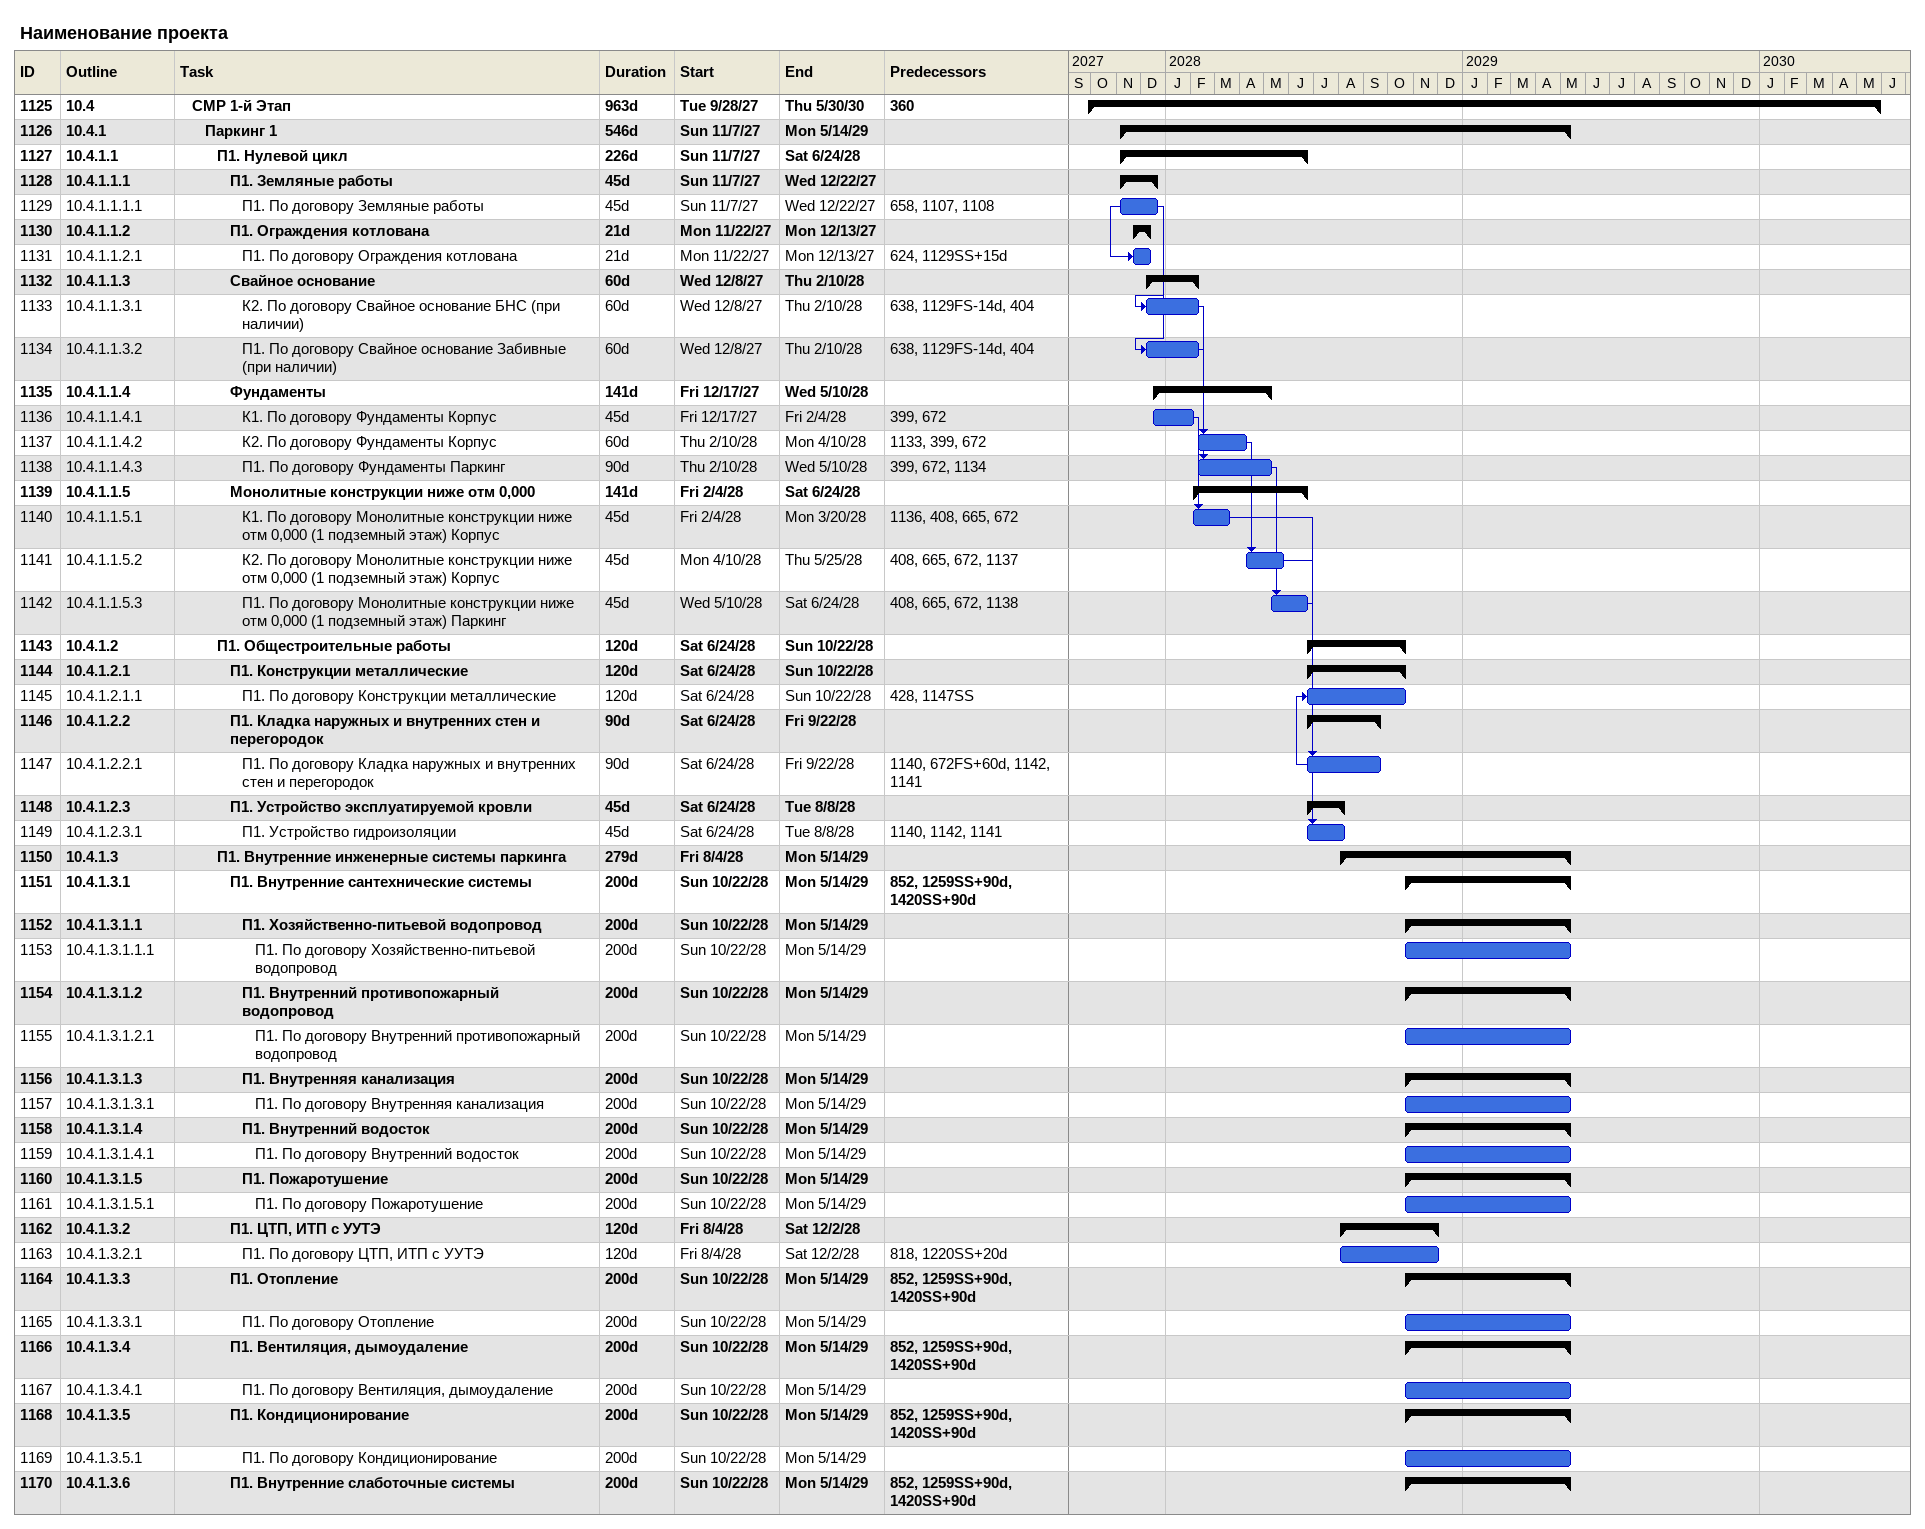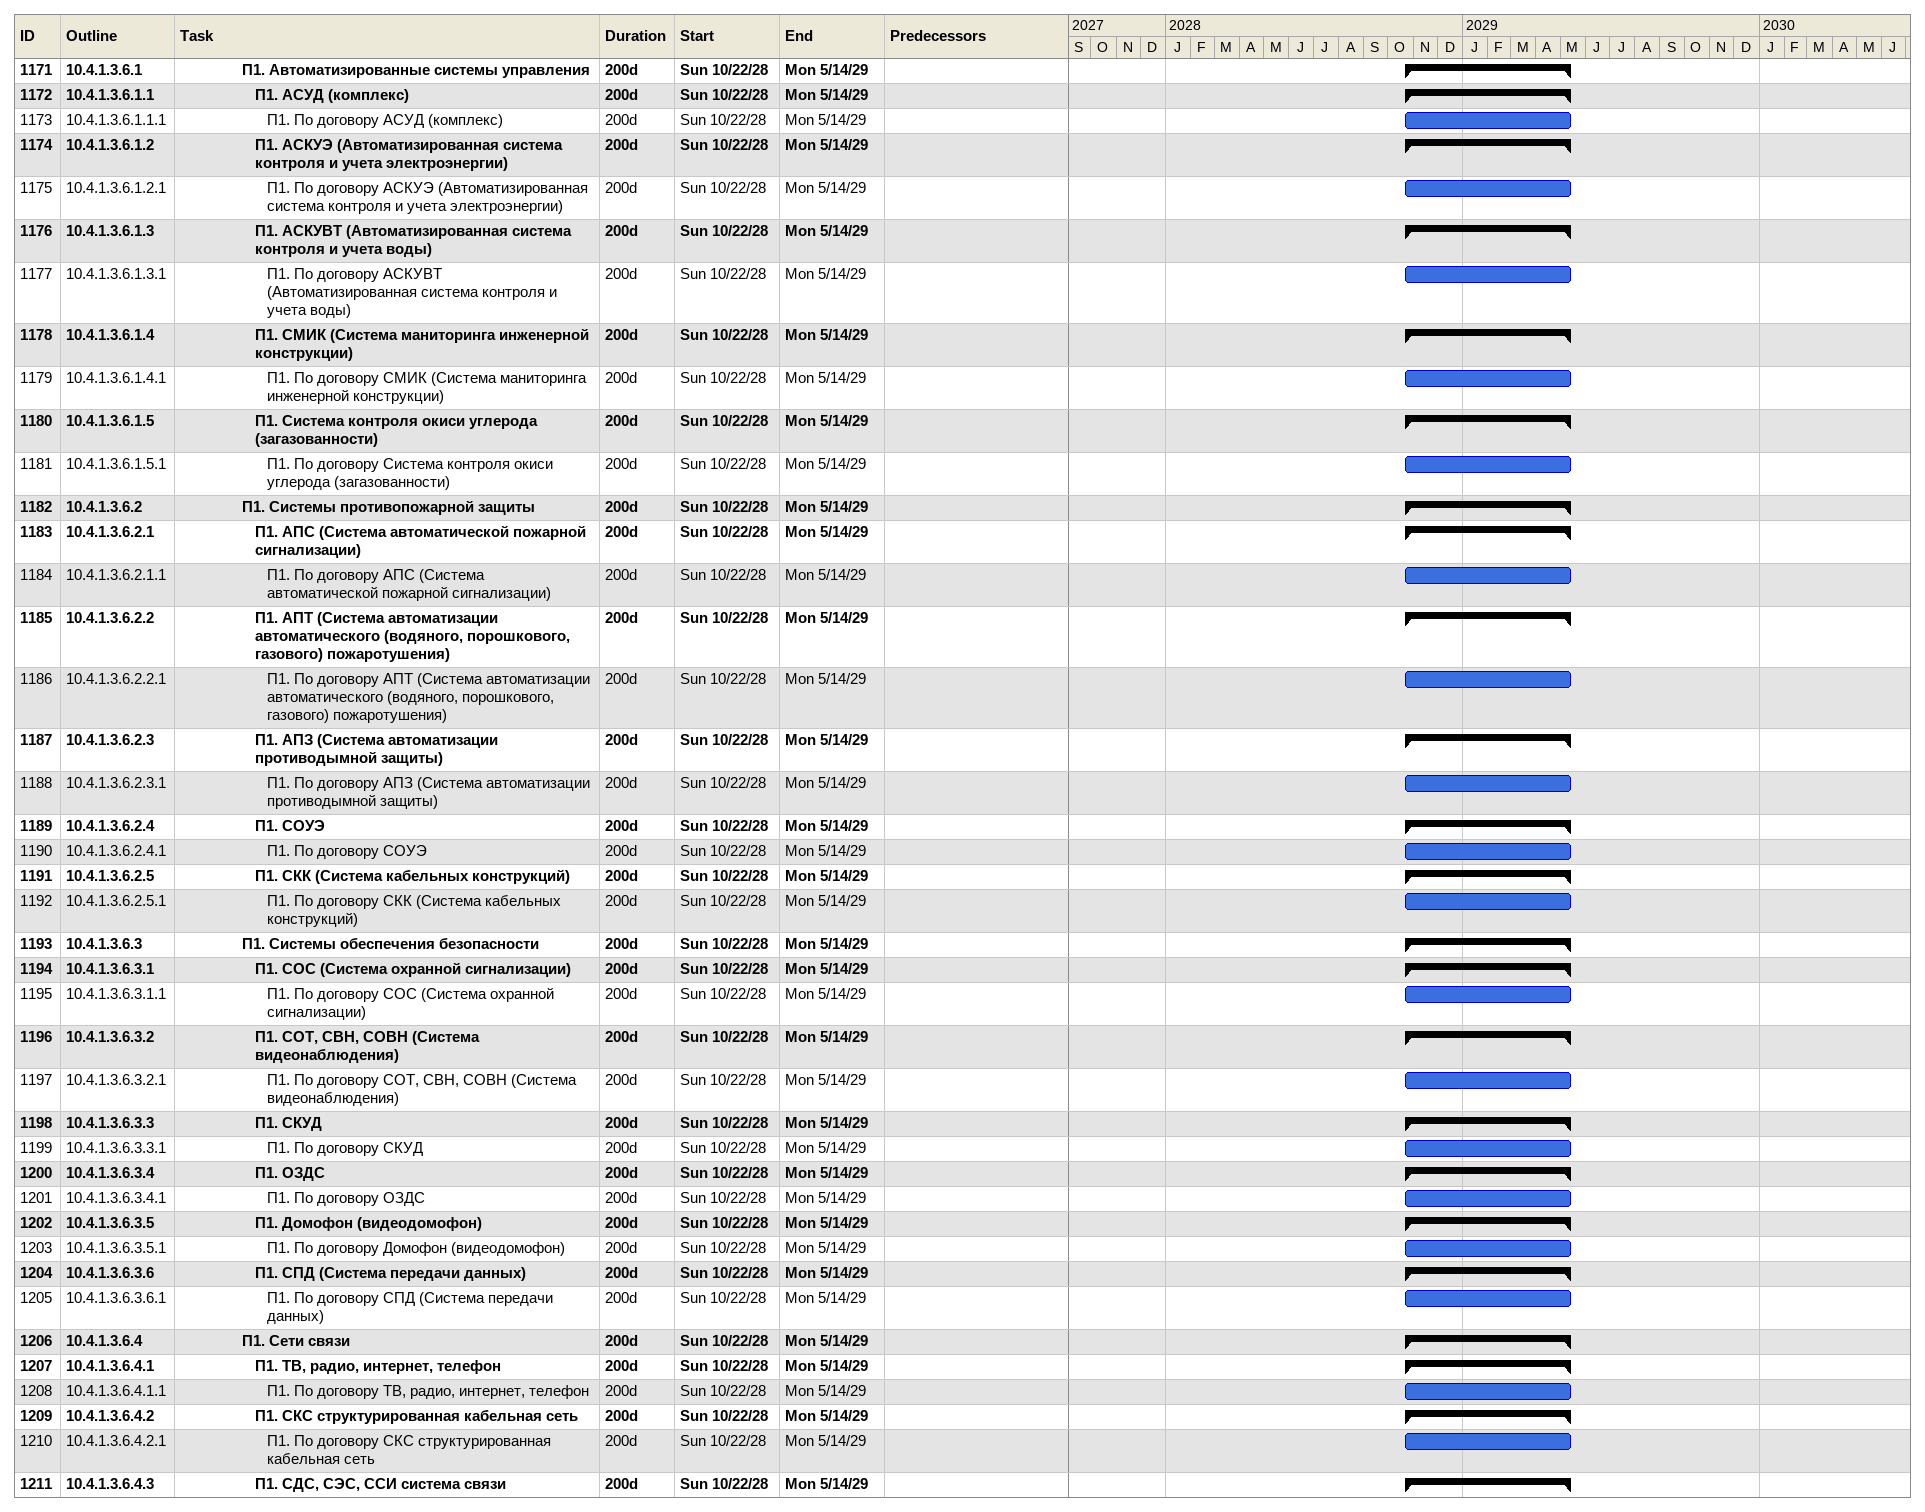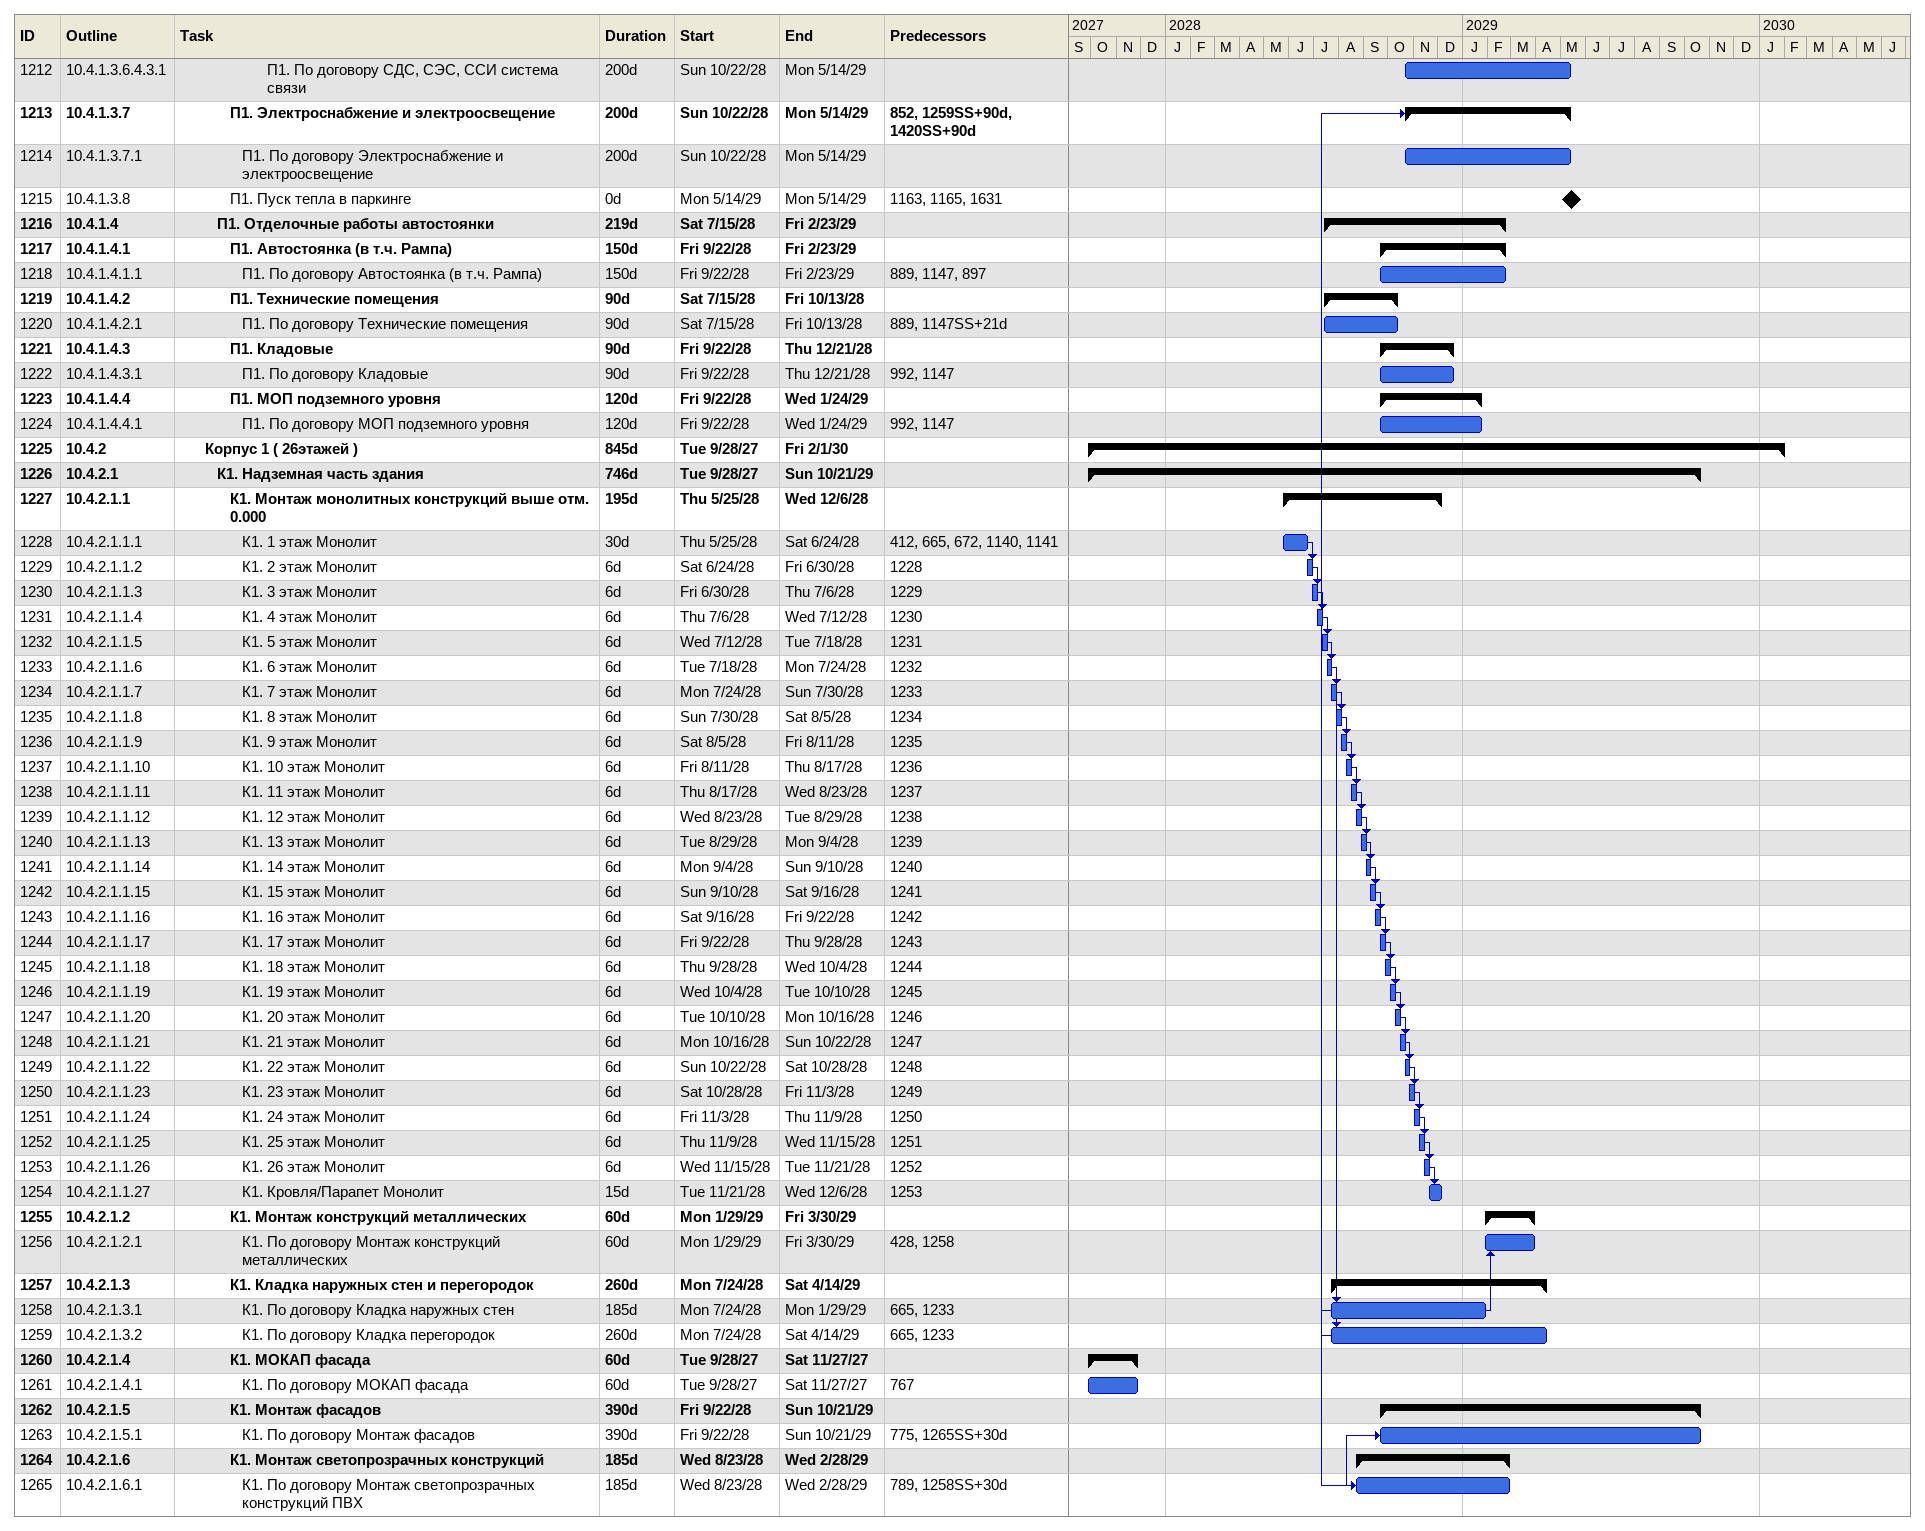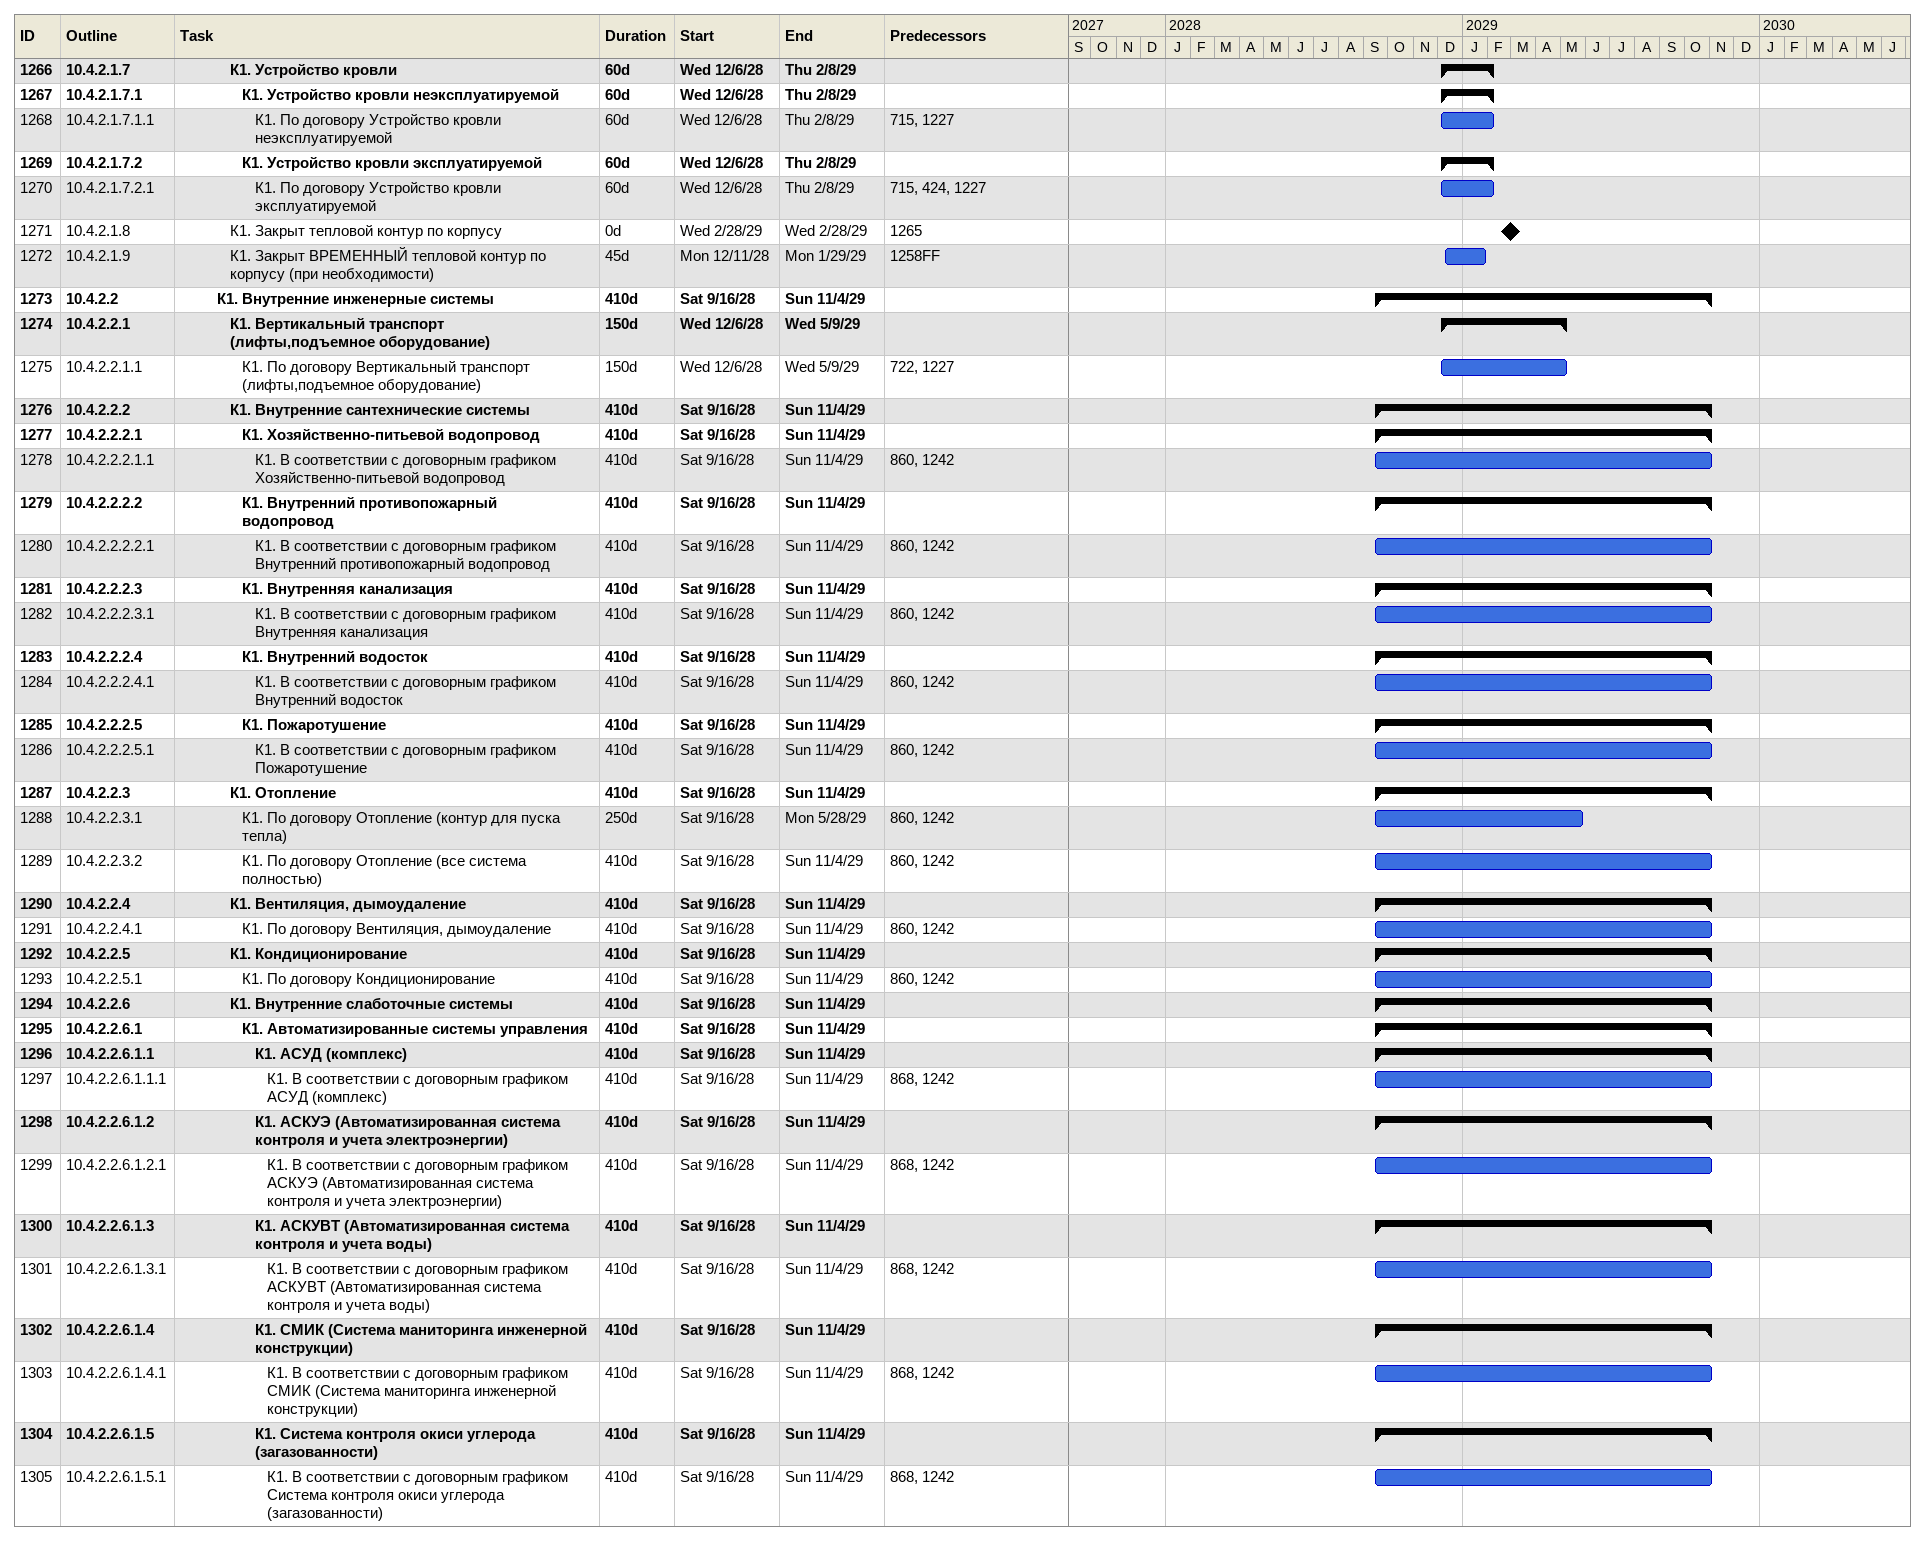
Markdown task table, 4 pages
Наименование проекта

| ID | WBS | Task | Duration | Start | Finish | Predecessors |
|---|---|---|---|---|---|---|
| 1125 | 10.4 | **СМР 1-й Этап** | 963d | 2027-09-28 | 2030-05-30 | 360 |
| 1126 | 10.4.1 | **Паркинг 1** | 546d | 2027-11-07 | 2029-05-14 |  |
| 1127 | 10.4.1.1 | **П1. Нулевой цикл** | 226d | 2027-11-07 | 2028-06-24 |  |
| 1128 | 10.4.1.1.1 | **П1. Земляные работы** | 45d | 2027-11-07 | 2027-12-22 |  |
| 1129 | 10.4.1.1.1.1 | П1. По договору Земляные работы | 45d | 2027-11-07 | 2027-12-22 | 658, 1107, 1108 |
| 1130 | 10.4.1.1.2 | **П1. Ограждения котлована** | 21d | 2027-11-22 | 2027-12-13 |  |
| 1131 | 10.4.1.1.2.1 | П1. По договору Ограждения котлована | 21d | 2027-11-22 | 2027-12-13 | 624, 1129SS+15d |
| 1132 | 10.4.1.1.3 | **Свайное основание** | 60d | 2027-12-08 | 2028-02-10 |  |
| 1133 | 10.4.1.1.3.1 | К2. По договору Свайное основание БНС (при наличии) | 60d | 2027-12-08 | 2028-02-10 | 638, 1129FS-14d, 404 |
| 1134 | 10.4.1.1.3.2 | П1. По договору Свайное основание Забивные (при наличии) | 60d | 2027-12-08 | 2028-02-10 | 638, 1129FS-14d, 404 |
| 1135 | 10.4.1.1.4 | **Фундаменты** | 141d | 2027-12-17 | 2028-05-10 |  |
| 1136 | 10.4.1.1.4.1 | К1. По договору Фундаменты Корпус | 45d | 2027-12-17 | 2028-02-04 | 399, 672 |
| 1137 | 10.4.1.1.4.2 | К2. По договору Фундаменты Корпус | 60d | 2028-02-10 | 2028-04-10 | 1133, 399, 672 |
| 1138 | 10.4.1.1.4.3 | П1. По договору Фундаменты Паркинг | 90d | 2028-02-10 | 2028-05-10 | 399, 672, 1134 |
| 1139 | 10.4.1.1.5 | **Монолитные конструкции ниже отм 0,000** | 141d | 2028-02-04 | 2028-06-24 |  |
| 1140 | 10.4.1.1.5.1 | К1. По договору Монолитные конструкции ниже отм 0,000 (1 подземный этаж) Корпус | 45d | 2028-02-04 | 2028-03-20 | 1136, 408, 665, 672 |
| 1141 | 10.4.1.1.5.2 | К2. По договору Монолитные конструкции ниже отм 0,000 (1 подземный этаж) Корпус | 45d | 2028-04-10 | 2028-05-25 | 408, 665, 672, 1137 |
| 1142 | 10.4.1.1.5.3 | П1. По договору Монолитные конструкции ниже отм 0,000 (1 подземный этаж) Паркинг | 45d | 2028-05-10 | 2028-06-24 | 408, 665, 672, 1138 |
| 1143 | 10.4.1.2 | **П1. Общестроительные работы** | 120d | 2028-06-24 | 2028-10-22 |  |
| 1144 | 10.4.1.2.1 | **П1. Конструкции металлические** | 120d | 2028-06-24 | 2028-10-22 |  |
| 1145 | 10.4.1.2.1.1 | П1. По договору Конструкции металлические | 120d | 2028-06-24 | 2028-10-22 | 428, 1147SS |
| 1146 | 10.4.1.2.2 | **П1. Кладка наружных и внутренних стен и перегородок** | 90d | 2028-06-24 | 2028-09-22 |  |
| 1147 | 10.4.1.2.2.1 | П1. По договору Кладка наружных и внутренних стен и перегородок | 90d | 2028-06-24 | 2028-09-22 | 1140, 672FS+60d, 1142, 1141 |
| 1148 | 10.4.1.2.3 | **П1. Устройство эксплуатируемой кровли** | 45d | 2028-06-24 | 2028-08-08 |  |
| 1149 | 10.4.1.2.3.1 | П1. Устройство гидроизоляции | 45d | 2028-06-24 | 2028-08-08 | 1140, 1142, 1141 |
| 1150 | 10.4.1.3 | **П1. Внутренние инженерные системы паркинга** | 279d | 2028-08-04 | 2029-05-14 |  |
| 1151 | 10.4.1.3.1 | **П1. Внутренние сантехнические системы** | 200d | 2028-10-22 | 2029-05-14 | 852, 1259SS+90d, 1420SS+90d |
| 1152 | 10.4.1.3.1.1 | **П1. Хозяйственно-питьевой водопровод** | 200d | 2028-10-22 | 2029-05-14 |  |
| 1153 | 10.4.1.3.1.1.1 | П1. По договору Хозяйственно-питьевой водопровод | 200d | 2028-10-22 | 2029-05-14 |  |
| 1154 | 10.4.1.3.1.2 | **П1. Внутренний противопожарный водопровод** | 200d | 2028-10-22 | 2029-05-14 |  |
| 1155 | 10.4.1.3.1.2.1 | П1. По договору Внутренний противопожарный водопровод | 200d | 2028-10-22 | 2029-05-14 |  |
| 1156 | 10.4.1.3.1.3 | **П1. Внутренняя канализация** | 200d | 2028-10-22 | 2029-05-14 |  |
| 1157 | 10.4.1.3.1.3.1 | П1. По договору Внутренняя канализация | 200d | 2028-10-22 | 2029-05-14 |  |
| 1158 | 10.4.1.3.1.4 | **П1. Внутренний водосток** | 200d | 2028-10-22 | 2029-05-14 |  |
| 1159 | 10.4.1.3.1.4.1 | П1. По договору Внутренний водосток | 200d | 2028-10-22 | 2029-05-14 |  |
| 1160 | 10.4.1.3.1.5 | **П1. Пожаротушение** | 200d | 2028-10-22 | 2029-05-14 |  |
| 1161 | 10.4.1.3.1.5.1 | П1. По договору Пожаротушение | 200d | 2028-10-22 | 2029-05-14 |  |
| 1162 | 10.4.1.3.2 | **П1. ЦТП, ИТП с УУТЭ** | 120d | 2028-08-04 | 2028-12-02 |  |
| 1163 | 10.4.1.3.2.1 | П1. По договору ЦТП, ИТП с УУТЭ | 120d | 2028-08-04 | 2028-12-02 | 818, 1220SS+20d |
| 1164 | 10.4.1.3.3 | **П1. Отопление** | 200d | 2028-10-22 | 2029-05-14 | 852, 1259SS+90d, 1420SS+90d |
| 1165 | 10.4.1.3.3.1 | П1. По договору Отопление | 200d | 2028-10-22 | 2029-05-14 |  |
| 1166 | 10.4.1.3.4 | **П1. Вентиляция, дымоудаление** | 200d | 2028-10-22 | 2029-05-14 | 852, 1259SS+90d, 1420SS+90d |
| 1167 | 10.4.1.3.4.1 | П1. По договору Вентиляция, дымоудаление | 200d | 2028-10-22 | 2029-05-14 |  |
| 1168 | 10.4.1.3.5 | **П1. Кондиционирование** | 200d | 2028-10-22 | 2029-05-14 | 852, 1259SS+90d, 1420SS+90d |
| 1169 | 10.4.1.3.5.1 | П1. По договору Кондиционирование | 200d | 2028-10-22 | 2029-05-14 |  |
| 1170 | 10.4.1.3.6 | **П1. Внутренние слаботочные системы** | 200d | 2028-10-22 | 2029-05-14 | 852, 1259SS+90d, 1420SS+90d |
| 1171 | 10.4.1.3.6.1 | **П1. Автоматизированные системы управления** | 200d | 2028-10-22 | 2029-05-14 |  |
| 1172 | 10.4.1.3.6.1.1 | **П1. АСУД (комплекс)** | 200d | 2028-10-22 | 2029-05-14 |  |
| 1173 | 10.4.1.3.6.1.1.1 | П1. По договору АСУД (комплекс) | 200d | 2028-10-22 | 2029-05-14 |  |
| 1174 | 10.4.1.3.6.1.2 | **П1. АСКУЭ (Автоматизированная система контроля и учета электроэнергии)** | 200d | 2028-10-22 | 2029-05-14 |  |
| 1175 | 10.4.1.3.6.1.2.1 | П1. По договору АСКУЭ (Автоматизированная система контроля и учета электроэнергии) | 200d | 2028-10-22 | 2029-05-14 |  |
| 1176 | 10.4.1.3.6.1.3 | **П1. АСКУВТ (Автоматизированная система контроля и учета воды)** | 200d | 2028-10-22 | 2029-05-14 |  |
| 1177 | 10.4.1.3.6.1.3.1 | П1. По договору АСКУВТ (Автоматизированная система контроля и учета воды) | 200d | 2028-10-22 | 2029-05-14 |  |
| 1178 | 10.4.1.3.6.1.4 | **П1. СМИК (Система маниторинга инженерной конструкции)** | 200d | 2028-10-22 | 2029-05-14 |  |
| 1179 | 10.4.1.3.6.1.4.1 | П1. По договору СМИК (Система маниторинга инженерной конструкции) | 200d | 2028-10-22 | 2029-05-14 |  |
| 1180 | 10.4.1.3.6.1.5 | **П1. Система контроля окиси углерода (загазованности)** | 200d | 2028-10-22 | 2029-05-14 |  |
| 1181 | 10.4.1.3.6.1.5.1 | П1. По договору Система контроля окиси углерода (загазованности) | 200d | 2028-10-22 | 2029-05-14 |  |
| 1182 | 10.4.1.3.6.2 | **П1. Системы противопожарной защиты** | 200d | 2028-10-22 | 2029-05-14 |  |
| 1183 | 10.4.1.3.6.2.1 | **П1. АПС (Система автоматической пожарной сигнализации)** | 200d | 2028-10-22 | 2029-05-14 |  |
| 1184 | 10.4.1.3.6.2.1.1 | П1. По договору АПС (Система автоматической пожарной сигнализации) | 200d | 2028-10-22 | 2029-05-14 |  |
| 1185 | 10.4.1.3.6.2.2 | **П1. АПТ (Система автоматизации автоматического (водяного, порошкового, газового) пожаротушения)** | 200d | 2028-10-22 | 2029-05-14 |  |
| 1186 | 10.4.1.3.6.2.2.1 | П1. По договору АПТ (Система автоматизации автоматического (водяного, порошкового, газового) пожаротушения) | 200d | 2028-10-22 | 2029-05-14 |  |
| 1187 | 10.4.1.3.6.2.3 | **П1. АПЗ (Система автоматизации противодымной защиты)** | 200d | 2028-10-22 | 2029-05-14 |  |
| 1188 | 10.4.1.3.6.2.3.1 | П1. По договору АПЗ (Система автоматизации противодымной защиты) | 200d | 2028-10-22 | 2029-05-14 |  |
| 1189 | 10.4.1.3.6.2.4 | **П1. СОУЭ** | 200d | 2028-10-22 | 2029-05-14 |  |
| 1190 | 10.4.1.3.6.2.4.1 | П1. По договору СОУЭ | 200d | 2028-10-22 | 2029-05-14 |  |
| 1191 | 10.4.1.3.6.2.5 | **П1. СКК (Система кабельных конструкций)** | 200d | 2028-10-22 | 2029-05-14 |  |
| 1192 | 10.4.1.3.6.2.5.1 | П1. По договору СКК (Система кабельных конструкций) | 200d | 2028-10-22 | 2029-05-14 |  |
| 1193 | 10.4.1.3.6.3 | **П1. Системы обеспечения безопасности** | 200d | 2028-10-22 | 2029-05-14 |  |
| 1194 | 10.4.1.3.6.3.1 | **П1. СОС (Система охранной сигнализации)** | 200d | 2028-10-22 | 2029-05-14 |  |
| 1195 | 10.4.1.3.6.3.1.1 | П1. По договору СОС (Система охранной сигнализации) | 200d | 2028-10-22 | 2029-05-14 |  |
| 1196 | 10.4.1.3.6.3.2 | **П1. СОТ, СВН, СОВН (Система видеонаблюдения)** | 200d | 2028-10-22 | 2029-05-14 |  |
| 1197 | 10.4.1.3.6.3.2.1 | П1. По договору СОТ, СВН, СОВН (Система видеонаблюдения) | 200d | 2028-10-22 | 2029-05-14 |  |
| 1198 | 10.4.1.3.6.3.3 | **П1. СКУД** | 200d | 2028-10-22 | 2029-05-14 |  |
| 1199 | 10.4.1.3.6.3.3.1 | П1. По договору СКУД | 200d | 2028-10-22 | 2029-05-14 |  |
| 1200 | 10.4.1.3.6.3.4 | **П1. ОЗДС** | 200d | 2028-10-22 | 2029-05-14 |  |
| 1201 | 10.4.1.3.6.3.4.1 | П1. По договору ОЗДС | 200d | 2028-10-22 | 2029-05-14 |  |
| 1202 | 10.4.1.3.6.3.5 | **П1. Домофон (видеодомофон)** | 200d | 2028-10-22 | 2029-05-14 |  |
| 1203 | 10.4.1.3.6.3.5.1 | П1. По договору Домофон (видеодомофон) | 200d | 2028-10-22 | 2029-05-14 |  |
| 1204 | 10.4.1.3.6.3.6 | **П1. СПД (Система передачи данных)** | 200d | 2028-10-22 | 2029-05-14 |  |
| 1205 | 10.4.1.3.6.3.6.1 | П1. По договору СПД (Система передачи данных) | 200d | 2028-10-22 | 2029-05-14 |  |
| 1206 | 10.4.1.3.6.4 | **П1. Сети связи** | 200d | 2028-10-22 | 2029-05-14 |  |
| 1207 | 10.4.1.3.6.4.1 | **П1. ТВ, радио, интернет, телефон** | 200d | 2028-10-22 | 2029-05-14 |  |
| 1208 | 10.4.1.3.6.4.1.1 | П1. По договору ТВ, радио, интернет, телефон | 200d | 2028-10-22 | 2029-05-14 |  |
| 1209 | 10.4.1.3.6.4.2 | **П1. СКС структурированная кабельная сеть** | 200d | 2028-10-22 | 2029-05-14 |  |
| 1210 | 10.4.1.3.6.4.2.1 | П1. По договору СКС структурированная кабельная сеть | 200d | 2028-10-22 | 2029-05-14 |  |
| 1211 | 10.4.1.3.6.4.3 | **П1. СДС, СЭС, ССИ система связи** | 200d | 2028-10-22 | 2029-05-14 |  |
| 1212 | 10.4.1.3.6.4.3.1 | П1. По договору СДС, СЭС, ССИ система связи | 200d | 2028-10-22 | 2029-05-14 |  |
| 1213 | 10.4.1.3.7 | **П1. Электроснабжение и электроосвещение** | 200d | 2028-10-22 | 2029-05-14 | 852, 1259SS+90d, 1420SS+90d |
| 1214 | 10.4.1.3.7.1 | П1. По договору Электроснабжение и электроосвещение | 200d | 2028-10-22 | 2029-05-14 |  |
| 1215 | 10.4.1.3.8 | П1. Пуск тепла в паркинге | 0d | 2029-05-14 | 2029-05-14 | 1163, 1165, 1631 |
| 1216 | 10.4.1.4 | **П1. Отделочные работы автостоянки** | 219d | 2028-07-15 | 2029-02-23 |  |
| 1217 | 10.4.1.4.1 | **П1. Автостоянка (в т.ч. Рампа)** | 150d | 2028-09-22 | 2029-02-23 |  |
| 1218 | 10.4.1.4.1.1 | П1. По договору Автостоянка (в т.ч. Рампа) | 150d | 2028-09-22 | 2029-02-23 | 889, 1147, 897 |
| 1219 | 10.4.1.4.2 | **П1. Технические помещения** | 90d | 2028-07-15 | 2028-10-13 |  |
| 1220 | 10.4.1.4.2.1 | П1. По договору Технические помещения | 90d | 2028-07-15 | 2028-10-13 | 889, 1147SS+21d |
| 1221 | 10.4.1.4.3 | **П1. Кладовые** | 90d | 2028-09-22 | 2028-12-21 |  |
| 1222 | 10.4.1.4.3.1 | П1. По договору Кладовые | 90d | 2028-09-22 | 2028-12-21 | 992, 1147 |
| 1223 | 10.4.1.4.4 | **П1. МОП подземного уровня** | 120d | 2028-09-22 | 2029-01-24 |  |
| 1224 | 10.4.1.4.4.1 | П1. По договору МОП подземного уровня | 120d | 2028-09-22 | 2029-01-24 | 992, 1147 |
| 1225 | 10.4.2 | **Корпус 1 ( 26этажей )** | 845d | 2027-09-28 | 2030-02-01 |  |
| 1226 | 10.4.2.1 | **К1. Надземная часть здания** | 746d | 2027-09-28 | 2029-10-21 |  |
| 1227 | 10.4.2.1.1 | **К1. Монтаж монолитных конструкций выше отм. 0.000** | 195d | 2028-05-25 | 2028-12-06 |  |
| 1228 | 10.4.2.1.1.1 | К1. 1 этаж Монолит | 30d | 2028-05-25 | 2028-06-24 | 412, 665, 672, 1140, 1141 |
| 1229 | 10.4.2.1.1.2 | К1. 2 этаж Монолит | 6d | 2028-06-24 | 2028-06-30 | 1228 |
| 1230 | 10.4.2.1.1.3 | К1. 3 этаж Монолит | 6d | 2028-06-30 | 2028-07-06 | 1229 |
| 1231 | 10.4.2.1.1.4 | К1. 4 этаж Монолит | 6d | 2028-07-06 | 2028-07-12 | 1230 |
| 1232 | 10.4.2.1.1.5 | К1. 5 этаж Монолит | 6d | 2028-07-12 | 2028-07-18 | 1231 |
| 1233 | 10.4.2.1.1.6 | К1. 6 этаж Монолит | 6d | 2028-07-18 | 2028-07-24 | 1232 |
| 1234 | 10.4.2.1.1.7 | К1. 7 этаж Монолит | 6d | 2028-07-24 | 2028-07-30 | 1233 |
| 1235 | 10.4.2.1.1.8 | К1. 8 этаж Монолит | 6d | 2028-07-30 | 2028-08-05 | 1234 |
| 1236 | 10.4.2.1.1.9 | К1. 9 этаж Монолит | 6d | 2028-08-05 | 2028-08-11 | 1235 |
| 1237 | 10.4.2.1.1.10 | К1. 10 этаж Монолит | 6d | 2028-08-11 | 2028-08-17 | 1236 |
| 1238 | 10.4.2.1.1.11 | К1. 11 этаж Монолит | 6d | 2028-08-17 | 2028-08-23 | 1237 |
| 1239 | 10.4.2.1.1.12 | К1. 12 этаж Монолит | 6d | 2028-08-23 | 2028-08-29 | 1238 |
| 1240 | 10.4.2.1.1.13 | К1. 13 этаж Монолит | 6d | 2028-08-29 | 2028-09-04 | 1239 |
| 1241 | 10.4.2.1.1.14 | К1. 14 этаж Монолит | 6d | 2028-09-04 | 2028-09-10 | 1240 |
| 1242 | 10.4.2.1.1.15 | К1. 15 этаж Монолит | 6d | 2028-09-10 | 2028-09-16 | 1241 |
| 1243 | 10.4.2.1.1.16 | К1. 16 этаж Монолит | 6d | 2028-09-16 | 2028-09-22 | 1242 |
| 1244 | 10.4.2.1.1.17 | К1. 17 этаж Монолит | 6d | 2028-09-22 | 2028-09-28 | 1243 |
| 1245 | 10.4.2.1.1.18 | К1. 18 этаж Монолит | 6d | 2028-09-28 | 2028-10-04 | 1244 |
| 1246 | 10.4.2.1.1.19 | К1. 19 этаж Монолит | 6d | 2028-10-04 | 2028-10-10 | 1245 |
| 1247 | 10.4.2.1.1.20 | К1. 20 этаж Монолит | 6d | 2028-10-10 | 2028-10-16 | 1246 |
| 1248 | 10.4.2.1.1.21 | К1. 21 этаж Монолит | 6d | 2028-10-16 | 2028-10-22 | 1247 |
| 1249 | 10.4.2.1.1.22 | К1. 22 этаж Монолит | 6d | 2028-10-22 | 2028-10-28 | 1248 |
| 1250 | 10.4.2.1.1.23 | К1. 23 этаж Монолит | 6d | 2028-10-28 | 2028-11-03 | 1249 |
| 1251 | 10.4.2.1.1.24 | К1. 24 этаж Монолит | 6d | 2028-11-03 | 2028-11-09 | 1250 |
| 1252 | 10.4.2.1.1.25 | К1. 25 этаж Монолит | 6d | 2028-11-09 | 2028-11-15 | 1251 |
| 1253 | 10.4.2.1.1.26 | К1. 26 этаж Монолит | 6d | 2028-11-15 | 2028-11-21 | 1252 |
| 1254 | 10.4.2.1.1.27 | К1. Кровля/Парапет Монолит | 15d | 2028-11-21 | 2028-12-06 | 1253 |
| 1255 | 10.4.2.1.2 | **К1. Монтаж конструкций металлических** | 60d | 2029-01-29 | 2029-03-30 |  |
| 1256 | 10.4.2.1.2.1 | К1. По договору Монтаж конструкций металлических | 60d | 2029-01-29 | 2029-03-30 | 428, 1258 |
| 1257 | 10.4.2.1.3 | **К1. Кладка наружных стен и перегородок** | 260d | 2028-07-24 | 2029-04-14 |  |
| 1258 | 10.4.2.1.3.1 | К1. По договору Кладка наружных стен | 185d | 2028-07-24 | 2029-01-29 | 665, 1233 |
| 1259 | 10.4.2.1.3.2 | К1. По договору Кладка перегородок | 260d | 2028-07-24 | 2029-04-14 | 665, 1233 |
| 1260 | 10.4.2.1.4 | **К1. МОКАП фасада** | 60d | 2027-09-28 | 2027-11-27 |  |
| 1261 | 10.4.2.1.4.1 | К1. По договору МОКАП фасада | 60d | 2027-09-28 | 2027-11-27 | 767 |
| 1262 | 10.4.2.1.5 | **К1. Монтаж фасадов** | 390d | 2028-09-22 | 2029-10-21 |  |
| 1263 | 10.4.2.1.5.1 | К1. По договору Монтаж фасадов | 390d | 2028-09-22 | 2029-10-21 | 775, 1265SS+30d |
| 1264 | 10.4.2.1.6 | **К1. Монтаж светопрозрачных конструкций** | 185d | 2028-08-23 | 2029-02-28 |  |
| 1265 | 10.4.2.1.6.1 | К1. По договору Монтаж светопрозрачных конструкций ПВХ | 185d | 2028-08-23 | 2029-02-28 | 789, 1258SS+30d |
| 1266 | 10.4.2.1.7 | **К1. Устройство кровли** | 60d | 2028-12-06 | 2029-02-08 |  |
| 1267 | 10.4.2.1.7.1 | **К1. Устройство кровли неэксплуатируемой** | 60d | 2028-12-06 | 2029-02-08 |  |
| 1268 | 10.4.2.1.7.1.1 | К1. По договору Устройство кровли неэксплуатируемой | 60d | 2028-12-06 | 2029-02-08 | 715, 1227 |
| 1269 | 10.4.2.1.7.2 | **К1. Устройство кровли эксплуатируемой** | 60d | 2028-12-06 | 2029-02-08 |  |
| 1270 | 10.4.2.1.7.2.1 | К1. По договору Устройство кровли эксплуатируемой | 60d | 2028-12-06 | 2029-02-08 | 715, 424, 1227 |
| 1271 | 10.4.2.1.8 | К1. Закрыт тепловой контур по корпусу | 0d | 2029-02-28 | 2029-02-28 | 1265 |
| 1272 | 10.4.2.1.9 | К1. Закрыт ВРЕМЕННЫЙ тепловой контур по корпусу (при необходимости) | 45d | 2028-12-11 | 2029-01-29 | 1258FF |
| 1273 | 10.4.2.2 | **К1. Внутренние инженерные системы** | 410d | 2028-09-16 | 2029-11-04 |  |
| 1274 | 10.4.2.2.1 | **К1. Вертикальный транспорт (лифты,подъемное оборудование)** | 150d | 2028-12-06 | 2029-05-09 |  |
| 1275 | 10.4.2.2.1.1 | К1. По договору Вертикальный транспорт (лифты,подъемное оборудование) | 150d | 2028-12-06 | 2029-05-09 | 722, 1227 |
| 1276 | 10.4.2.2.2 | **К1. Внутренние сантехнические системы** | 410d | 2028-09-16 | 2029-11-04 |  |
| 1277 | 10.4.2.2.2.1 | **К1. Хозяйственно-питьевой водопровод** | 410d | 2028-09-16 | 2029-11-04 |  |
| 1278 | 10.4.2.2.2.1.1 | К1. В соответствии с договорным графиком Хозяйственно-питьевой водопровод | 410d | 2028-09-16 | 2029-11-04 | 860, 1242 |
| 1279 | 10.4.2.2.2.2 | **К1. Внутренний противопожарный водопровод** | 410d | 2028-09-16 | 2029-11-04 |  |
| 1280 | 10.4.2.2.2.2.1 | К1. В соответствии с договорным графиком Внутренний противопожарный водопровод | 410d | 2028-09-16 | 2029-11-04 | 860, 1242 |
| 1281 | 10.4.2.2.2.3 | **К1. Внутренняя канализация** | 410d | 2028-09-16 | 2029-11-04 |  |
| 1282 | 10.4.2.2.2.3.1 | К1. В соответствии с договорным графиком Внутренняя канализация | 410d | 2028-09-16 | 2029-11-04 | 860, 1242 |
| 1283 | 10.4.2.2.2.4 | **К1. Внутренний водосток** | 410d | 2028-09-16 | 2029-11-04 |  |
| 1284 | 10.4.2.2.2.4.1 | К1. В соответствии с договорным графиком Внутренний водосток | 410d | 2028-09-16 | 2029-11-04 | 860, 1242 |
| 1285 | 10.4.2.2.2.5 | **К1. Пожаротушение** | 410d | 2028-09-16 | 2029-11-04 |  |
| 1286 | 10.4.2.2.2.5.1 | К1. В соответствии с договорным графиком Пожаротушение | 410d | 2028-09-16 | 2029-11-04 | 860, 1242 |
| 1287 | 10.4.2.2.3 | **К1. Отопление** | 410d | 2028-09-16 | 2029-11-04 |  |
| 1288 | 10.4.2.2.3.1 | К1. По договору Отопление (контур для пуска тепла) | 250d | 2028-09-16 | 2029-05-28 | 860, 1242 |
| 1289 | 10.4.2.2.3.2 | К1. По договору Отопление (все система полностью) | 410d | 2028-09-16 | 2029-11-04 | 860, 1242 |
| 1290 | 10.4.2.2.4 | **К1. Вентиляция, дымоудаление** | 410d | 2028-09-16 | 2029-11-04 |  |
| 1291 | 10.4.2.2.4.1 | К1. По договору Вентиляция, дымоудаление | 410d | 2028-09-16 | 2029-11-04 | 860, 1242 |
| 1292 | 10.4.2.2.5 | **К1. Кондиционирование** | 410d | 2028-09-16 | 2029-11-04 |  |
| 1293 | 10.4.2.2.5.1 | К1. По договору Кондиционирование | 410d | 2028-09-16 | 2029-11-04 | 860, 1242 |
| 1294 | 10.4.2.2.6 | **К1. Внутренние слаботочные системы** | 410d | 2028-09-16 | 2029-11-04 |  |
| 1295 | 10.4.2.2.6.1 | **К1. Автоматизированные системы управления** | 410d | 2028-09-16 | 2029-11-04 |  |
| 1296 | 10.4.2.2.6.1.1 | **К1. АСУД (комплекс)** | 410d | 2028-09-16 | 2029-11-04 |  |
| 1297 | 10.4.2.2.6.1.1.1 | К1. В соответствии с договорным графиком АСУД (комплекс) | 410d | 2028-09-16 | 2029-11-04 | 868, 1242 |
| 1298 | 10.4.2.2.6.1.2 | **К1. АСКУЭ (Автоматизированная система контроля и учета электроэнергии)** | 410d | 2028-09-16 | 2029-11-04 |  |
| 1299 | 10.4.2.2.6.1.2.1 | К1. В соответствии с договорным графиком АСКУЭ (Автоматизированная система контроля и учета электроэнергии) | 410d | 2028-09-16 | 2029-11-04 | 868, 1242 |
| 1300 | 10.4.2.2.6.1.3 | **К1. АСКУВТ (Автоматизированная система контроля и учета воды)** | 410d | 2028-09-16 | 2029-11-04 |  |
| 1301 | 10.4.2.2.6.1.3.1 | К1. В соответствии с договорным графиком АСКУВТ (Автоматизированная система контроля и учета воды) | 410d | 2028-09-16 | 2029-11-04 | 868, 1242 |
| 1302 | 10.4.2.2.6.1.4 | **К1. СМИК (Система маниторинга инженерной конструкции)** | 410d | 2028-09-16 | 2029-11-04 |  |
| 1303 | 10.4.2.2.6.1.4.1 | К1. В соответствии с договорным графиком СМИК (Система маниторинга инженерной конструкции) | 410d | 2028-09-16 | 2029-11-04 | 868, 1242 |
| 1304 | 10.4.2.2.6.1.5 | **К1. Система контроля окиси углерода (загазованности)** | 410d | 2028-09-16 | 2029-11-04 |  |
| 1305 | 10.4.2.2.6.1.5.1 | К1. В соответствии с договорным графиком Система контроля окиси углерода (загазованности) | 410d | 2028-09-16 | 2029-11-04 | 868, 1242 |
